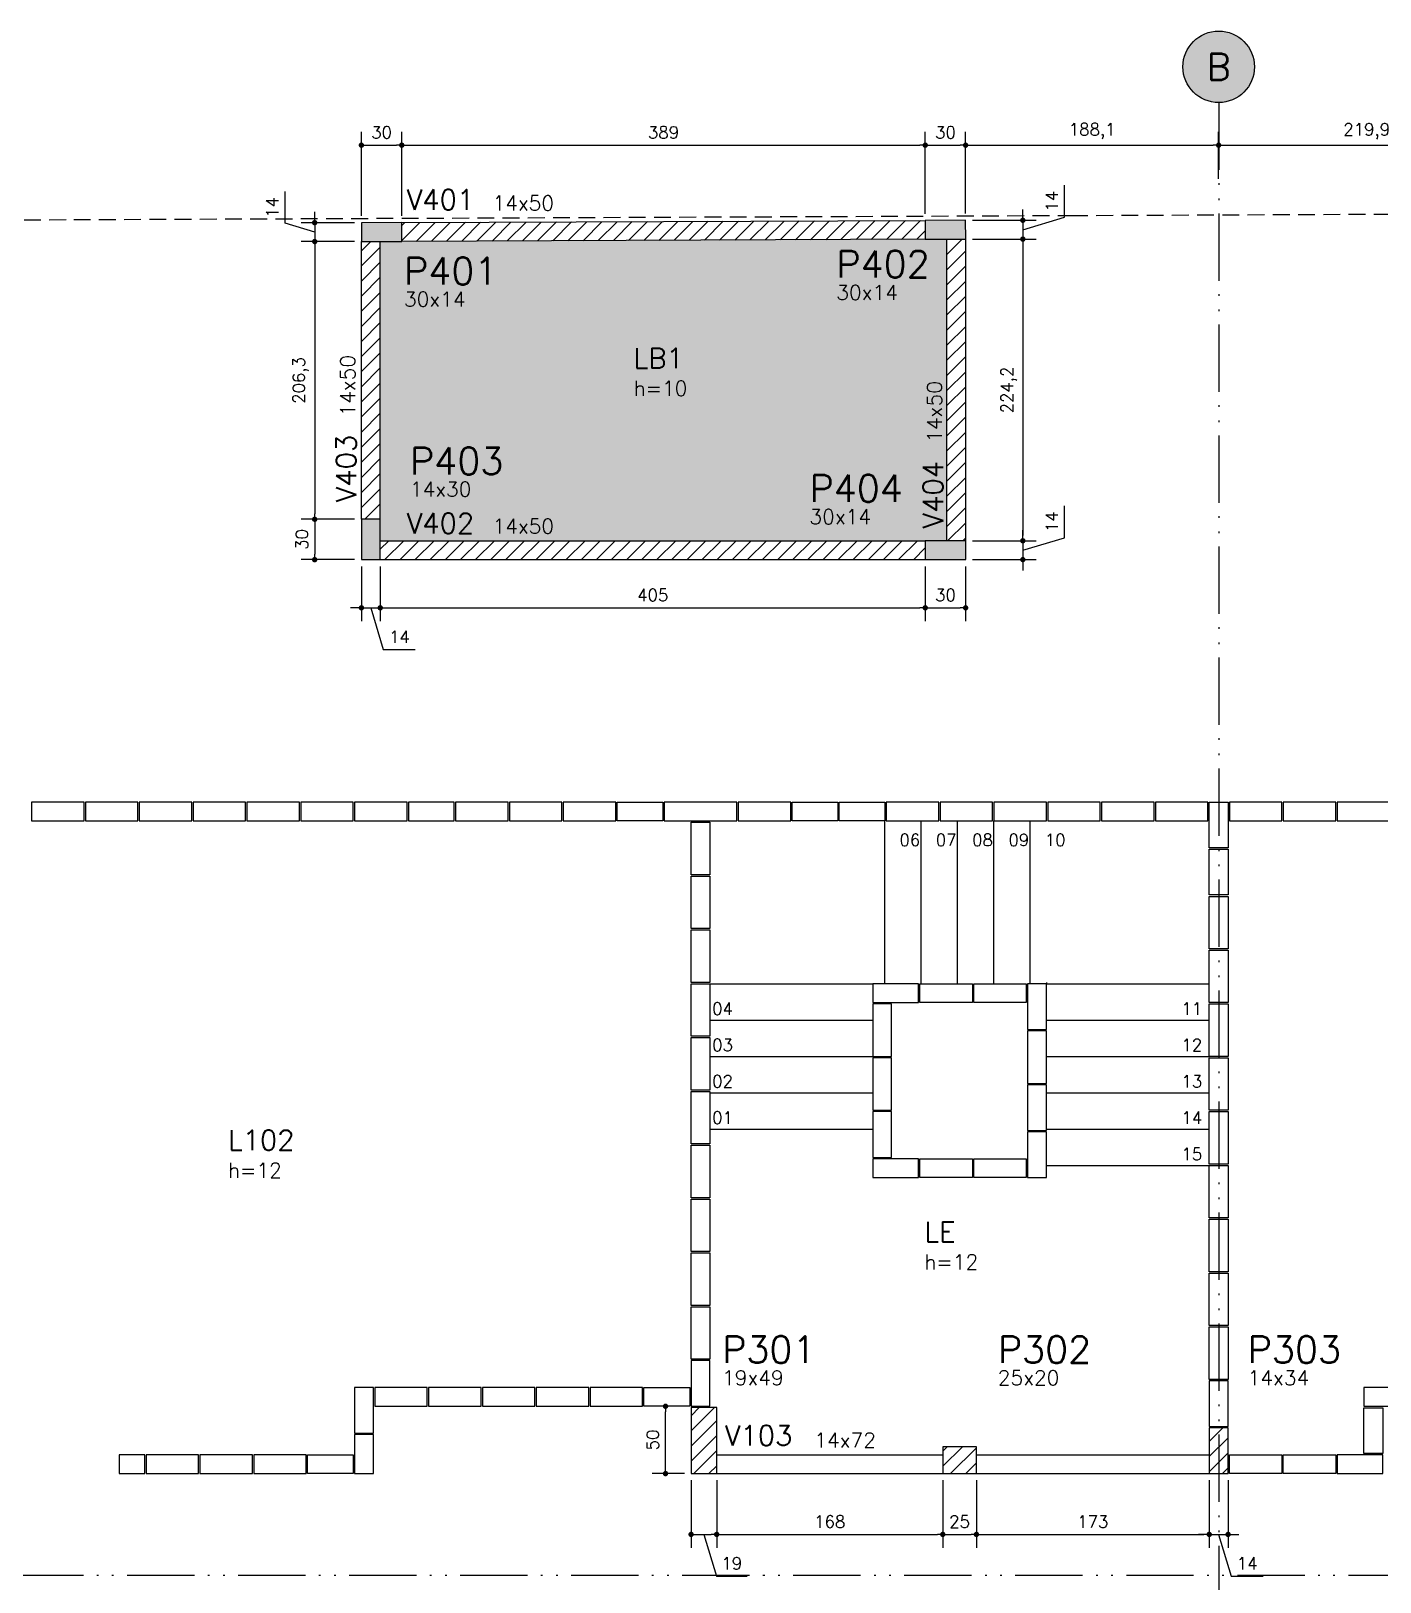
# Model space of a CAD drawing. Extents: x -15987 to 10579, y -10689 to -1189.
# Drawn here: x 7584 to 8586, y -9594 to -8442 of the extents above; entities that cross this region are included whole.
import ezdxf
from ezdxf.enums import TextEntityAlignment as Align

# ---------------------------------------------------------------- set-up
doc = ezdxf.new("R2010")
doc.units = 0
doc.header["$LTSCALE"] = 25
doc.linetypes.add('DASHED2', pattern=[0.375, 0.25, -0.125])
doc.linetypes.add('ESTILO_TQS_0004', pattern=[3.3, 2, -0.4, 0.05, -0.4, 0.05, -0.4])
for name, color, linetype in [('241', 2, 'Continuous'), ('COTA', 1, 'Continuous'), ('EIXOS', 1, 'ESTILO_TQS_0004'), ('H2', 252, 'Continuous'), ('H4', 254, 'Continuous'), ('IND-EIXOS', 2, 'Continuous'), ('L-D', 2, 'Continuous'), ('L-N', 4, 'Continuous'), ('P-D', 2, 'Continuous'), ('P-N', 5, 'Continuous'), ('P-S', 5, 'Continuous'), ('PIL-N', 4, 'Continuous'), ('PROJ', 252, 'Continuous'), ('T1', 2, 'Continuous'), ('TERRENO', 1, 'DASHED2'), ('TEXT-EIXOS', 3, 'Continuous'), ('VIG-D', 2, 'Continuous'), ('VIG-N', 4, 'Continuous'), ('VIGA', 3, 'Continuous')]:
    doc.layers.add(name, color=color, linetype=linetype)
doc.styles.add('COTA', font='romans.shx')
doc.styles.get("Standard").update_dxf_attribs({"font": 'romans.shx'})
doc.styles.add('Texto1', font='romans.shx', dxfattribs={"height": 9})
doc.dimstyles.new('forma', dxfattribs={"dimscale": 5, "dimtxt": 1.8, "dimasz": 0.8, "dimexe": 2, "dimexo": 1, "dimgap": 1, "dimtad": 1, "dimdec": 1, "dimzin": 9, "dimtxsty": 'COTA', "dimblk1": 'DOT', "dimblk2": 'DOT', "dimsah": 1, "dimcen": 0, "dimdle": 1, "dimclrd": 256, "dimclre": 256, "dimclrt": 2, "dimadec": 0, "dimazin": 0, "dimtfac": 1, "dimtdec": 0, "dimtmove": 0, "dimatfit": 3, "dimfxl": 1, "dimtolj": 1, "dimtzin": 0, "dimarcsym": 0})
pattern_1 = [(45, (6000, -500), (-5.61266, 5.61266), [])]

# ---------------------------------------------------------------- blocks, each defined once
blk = doc.blocks.new('A$Ce3014c6f')
at = {"layer": 'PROJ'}
for points in [[(-2105.9, -408), (-2066.9, -408), (-2066.9, -394), (-2105.9, -394), (-2105.9, -408)], [(-2065.9, -408), (-2026.9, -408), (-2026.9, -394), (-2065.9, -394), (-2065.9, -408)], [(-2025.9, -408), (-1986.9, -408), (-1986.9, -394), (-2025.9, -394), (-2025.9, -408)], [(-1985.9, -408), (-1946.9, -408), (-1946.9, -394), (-1985.9, -394), (-1985.9, -408)], [(-1945.9, -408), (-1906.9, -408), (-1906.9, -394), (-1945.9, -394), (-1945.9, -408)], [(-1905.9, -408), (-1866.9, -408), (-1866.9, -394), (-1905.9, -394), (-1905.9, -408)], [(-1865.9, -408), (-1826.9, -408), (-1826.9, -394), (-1865.9, -394), (-1865.9, -408)], [(-1825.9, -408), (-1791.9, -408), (-1791.9, -394), (-1825.9, -394), (-1825.9, -408)], [(-1790.9, -408), (-1751.9, -408), (-1751.9, -394), (-1790.9, -394), (-1790.9, -408)], [(-1750.9, -408), (-1711.9, -408), (-1711.9, -394), (-1750.9, -394), (-1750.9, -408)], [(-1710.9, -408), (-1671.9, -408), (-1671.9, -394), (-1710.9, -394), (-1710.9, -408)], [(-1636.9, -408), (-1670.9, -408), (-1670.9, -394), (-1636.9, -394), (-1636.9, -408)], [(-1581.9, -394), (-1635.9, -394), (-1635.9, -408), (-1581.9, -408), (-1581.9, -394)], [(-1580.9, -408), (-1541.9, -408), (-1541.9, -394), (-1580.9, -394), (-1580.9, -408)], [(-1506.9, -408), (-1540.9, -408), (-1540.9, -394), (-1506.9, -394), (-1506.9, -408)], [(-1471.9, -408), (-1505.9, -408), (-1505.9, -394), (-1471.9, -394), (-1471.9, -408)], [(-1470.9, -408), (-1431.9, -408), (-1431.9, -394), (-1470.9, -394), (-1470.9, -408)], [(-1430.9, -408), (-1391.9, -408), (-1391.9, -394), (-1430.9, -394), (-1430.9, -408)], [(-1390.9, -408), (-1351.9, -408), (-1351.9, -394), (-1390.9, -394), (-1390.9, -408)], [(-1350.9, -408), (-1311.9, -408), (-1311.9, -394), (-1350.9, -394), (-1350.9, -408)], [(-1310.9, -408), (-1271.9, -408), (-1271.9, -394), (-1310.9, -394), (-1310.9, -408)], [(-1270.9, -408), (-1231.9, -408), (-1231.9, -394), (-1270.9, -394), (-1270.9, -408)], [(-1216.9, -394), (-1216.9, -428), (-1230.9, -428), (-1230.9, -394), (-1216.9, -394)], [(-1215.9, -408), (-1176.9, -408), (-1176.9, -394), (-1215.9, -394), (-1215.9, -408)], [(-1175.9, -408), (-1136.9, -408), (-1136.9, -394), (-1175.9, -394), (-1175.9, -408)], [(-1135.9, -408), (-1096.9, -408), (-1096.9, -394), (-1135.9, -394), (-1135.9, -408)], [(-1615.9, -448), (-1615.9, -409), (-1601.9, -409), (-1601.9, -448), (-1615.9, -448)], [(-1216.9, -429), (-1216.9, -463), (-1230.9, -463), (-1230.9, -429), (-1216.9, -429)], [(-1615.9, -488), (-1615.9, -449), (-1601.9, -449), (-1601.9, -488), (-1615.9, -488)], [(-1230.9, -503), (-1230.9, -464), (-1216.9, -464), (-1216.9, -503), (-1230.9, -503)], [(-1615.9, -528), (-1615.9, -489), (-1601.9, -489), (-1601.9, -528), (-1615.9, -528)], [(-1230.9, -543), (-1230.9, -504), (-1216.9, -504), (-1216.9, -543), (-1230.9, -543)], [(-1615.9, -568), (-1615.9, -529), (-1601.9, -529), (-1601.9, -568), (-1615.9, -568)], [(-1480.9, -543), (-1446.9, -543), (-1446.9, -529), (-1480.9, -529), (-1480.9, -543)], [(-1445.9, -529), (-1406.9, -529), (-1406.9, -543), (-1445.9, -543), (-1445.9, -529)], [(-1405.9, -529), (-1366.9, -529), (-1366.9, -543), (-1405.9, -543), (-1405.9, -529)], [(-1365.9, -529), (-1365.9, -563), (-1351.9, -563), (-1351.9, -529), (-1365.9, -529)], [(-1466.9, -583), (-1466.9, -544), (-1480.9, -544), (-1480.9, -583), (-1466.9, -583)], [(-1230.9, -583), (-1230.9, -544), (-1216.9, -544), (-1216.9, -583), (-1230.9, -583)], [(-1351.9, -603), (-1351.9, -564), (-1365.9, -564), (-1365.9, -603), (-1351.9, -603)], [(-1615.9, -608), (-1615.9, -569), (-1601.9, -569), (-1601.9, -608), (-1615.9, -608)], [(-1466.9, -623), (-1466.9, -584), (-1480.9, -584), (-1480.9, -623), (-1466.9, -623)], [(-1230.9, -623), (-1230.9, -584), (-1216.9, -584), (-1216.9, -623), (-1230.9, -623)], [(-1615.9, -648), (-1615.9, -609), (-1601.9, -609), (-1601.9, -648), (-1615.9, -648)], [(-1351.9, -638), (-1351.9, -604), (-1365.9, -604), (-1365.9, -638), (-1351.9, -638)], [(-1480.9, -624), (-1480.9, -658), (-1466.9, -658), (-1466.9, -624), (-1480.9, -624)], [(-1230.9, -663), (-1230.9, -624), (-1216.9, -624), (-1216.9, -663), (-1230.9, -663)], [(-1351.9, -673), (-1351.9, -639), (-1365.9, -639), (-1365.9, -673), (-1351.9, -673)], [(-1615.9, -688), (-1615.9, -649), (-1601.9, -649), (-1601.9, -688), (-1615.9, -688)], [(-1480.9, -673), (-1446.9, -673), (-1446.9, -659), (-1480.9, -659), (-1480.9, -673)], [(-1445.9, -659), (-1406.9, -659), (-1406.9, -673), (-1445.9, -673), (-1445.9, -659)], [(-1405.9, -659), (-1366.9, -659), (-1366.9, -673), (-1405.9, -673), (-1405.9, -659)], [(-1230.9, -703), (-1230.9, -664), (-1216.9, -664), (-1216.9, -703), (-1230.9, -703)], [(-1615.9, -728), (-1615.9, -689), (-1601.9, -689), (-1601.9, -728), (-1615.9, -728)], [(-1230.9, -743), (-1230.9, -704), (-1216.9, -704), (-1216.9, -743), (-1230.9, -743)], [(-1615.9, -768), (-1615.9, -729), (-1601.9, -729), (-1601.9, -768), (-1615.9, -768)], [(-1230.9, -783), (-1230.9, -744), (-1216.9, -744), (-1216.9, -783), (-1230.9, -783)], [(-1615.9, -808), (-1615.9, -769), (-1601.9, -769), (-1601.9, -808), (-1615.9, -808)], [(-1230.9, -823), (-1230.9, -784), (-1216.9, -784), (-1216.9, -823), (-1230.9, -823)], [(-1615.9, -809), (-1615.9, -843), (-1601.9, -843), (-1601.9, -809), (-1615.9, -809)], [(-1865.9, -829), (-1865.9, -863), (-1851.9, -863), (-1851.9, -829), (-1865.9, -829)], [(-1811.9, -829), (-1850.9, -829), (-1850.9, -843), (-1811.9, -843), (-1811.9, -829)], [(-1771.9, -829), (-1810.9, -829), (-1810.9, -843), (-1771.9, -843), (-1771.9, -829)], [(-1731.9, -829), (-1770.9, -829), (-1770.9, -843), (-1731.9, -843), (-1731.9, -829)], [(-1691.9, -829), (-1730.9, -829), (-1730.9, -843), (-1691.9, -843), (-1691.9, -829)], [(-1651.9, -829), (-1690.9, -829), (-1690.9, -843), (-1651.9, -843), (-1651.9, -829)], [(-1650.9, -829), (-1616.9, -829), (-1616.9, -843), (-1650.9, -843), (-1650.9, -829)], [(-1216.9, -858), (-1216.9, -824), (-1230.9, -824), (-1230.9, -858), (-1216.9, -858)], [(-1115.9, -843), (-1081.9, -843), (-1081.9, -829), (-1115.9, -829), (-1115.9, -843)], [(-1115.9, -878), (-1115.9, -844), (-1101.9, -844), (-1101.9, -878), (-1115.9, -878)], [(-1865.9, -864), (-1865.9, -893), (-1851.9, -893), (-1851.9, -864), (-1865.9, -864)], [(-2040.9, -893), (-2021.9, -893), (-2021.9, -879), (-2040.9, -879), (-2040.9, -893)], [(-1981.9, -879), (-2020.9, -879), (-2020.9, -893), (-1981.9, -893), (-1981.9, -879)], [(-1941.9, -879), (-1980.9, -879), (-1980.9, -893), (-1941.9, -893), (-1941.9, -879)], [(-1901.9, -879), (-1940.9, -879), (-1940.9, -893), (-1901.9, -893), (-1901.9, -879)], [(-1900.9, -879), (-1866.9, -879), (-1866.9, -893), (-1900.9, -893), (-1900.9, -879)], [(-1215.9, -879), (-1176.9, -879), (-1176.9, -893), (-1215.9, -893), (-1215.9, -879)], [(-1175.9, -879), (-1136.9, -879), (-1136.9, -893), (-1175.9, -893), (-1175.9, -879)], [(-1101.9, -879), (-1135.9, -879), (-1135.9, -893), (-1101.9, -893), (-1101.9, -879)]]:
    blk.add_lwpolyline(points, dxfattribs=at)
blk = doc.blocks.new('_Dot')
at = {"color": 0, "linetype": 'ByBlock', "lineweight": -2}
blk.add_line((-0.5, 0), (-1, 0), dxfattribs=at)
at = {"color": 0, "linetype": 'ByBlock', "const_width": 0.5}
blk.add_lwpolyline([(-0.25, 0, 1), (0.25, 0, 1)], format="xyb", close=True, dxfattribs=at)
blk = doc.blocks.new('*D35')
at = {"layer": 'COTA', "lineweight": -2, "transparency": 16777216}
for p, q in [((7829.5, -8579), (7829.5, -8516.4)), ((7859.5, -8578.9), (7859.5, -8516.4)), ((7833.5, -8526.4), (7855.5, -8526.4))]:
    blk.add_line(p, q, dxfattribs=at)
at = {"layer": 'Defpoints', "color": 0, "transparency": 16777216}
for p in [(7859.5, -8526.4), (7829.5, -8584), (7859.5, -8583.9)]:
    blk.add_point(p, dxfattribs=at)
at = {"layer": 'COTA', "lineweight": -2, "transparency": 16777216, "xscale": 4, "yscale": 4, "zscale": 4, "rotation": 180}
blk.add_blockref('_Dot', (7829.5, -8526.4), dxfattribs=at)
at = {"layer": 'COTA', "lineweight": -2, "transparency": 16777216, "xscale": 4, "yscale": 4, "zscale": 4}
blk.add_blockref('_Dot', (7859.5, -8526.4), dxfattribs=at)
at = {"layer": 'COTA', "color": 2, "transparency": 16777216, "insert": (7844.5, -8516.9), "char_height": 9, "attachment_point": 5, "style": 'COTA'}
blk.add_mtext('\\A1;30 ', dxfattribs=at)
blk = doc.blocks.new('*D36')
at = {"layer": 'COTA', "lineweight": -2, "transparency": 16777216}
for p, q in [((7859.5, -8578.9), (7859.5, -8516.4)), ((8248.5, -8577.3), (8248.5, -8516.4)), ((7863.5, -8526.4), (8244.5, -8526.4))]:
    blk.add_line(p, q, dxfattribs=at)
at = {"layer": 'Defpoints', "color": 0, "transparency": 16777216}
for p in [(8248.5, -8526.4), (7859.5, -8583.9), (8248.5, -8582.3)]:
    blk.add_point(p, dxfattribs=at)
at = {"layer": 'COTA', "lineweight": -2, "transparency": 16777216, "xscale": 4, "yscale": 4, "zscale": 4, "rotation": 180}
blk.add_blockref('_Dot', (7859.5, -8526.4), dxfattribs=at)
at = {"layer": 'COTA', "lineweight": -2, "transparency": 16777216, "xscale": 4, "yscale": 4, "zscale": 4}
blk.add_blockref('_Dot', (8248.5, -8526.4), dxfattribs=at)
at = {"layer": 'COTA', "color": 2, "transparency": 16777216, "insert": (8054, -8516.9), "char_height": 9, "attachment_point": 5, "style": 'COTA'}
blk.add_mtext('\\A1;389 ', dxfattribs=at)
blk = doc.blocks.new('*D37')
at = {"layer": 'COTA', "lineweight": -2, "transparency": 16777216}
for p, q in [((8248.5, -8577.3), (8248.5, -8516.4)), ((8278.5, -8577.2), (8278.5, -8516.4)), ((8252.5, -8526.4), (8274.5, -8526.4))]:
    blk.add_line(p, q, dxfattribs=at)
at = {"layer": 'Defpoints', "color": 0, "transparency": 16777216}
for p in [(8278.5, -8526.4), (8248.5, -8582.3), (8278.5, -8582.2)]:
    blk.add_point(p, dxfattribs=at)
at = {"layer": 'COTA', "lineweight": -2, "transparency": 16777216, "xscale": 4, "yscale": 4, "zscale": 4, "rotation": 180}
blk.add_blockref('_Dot', (8248.5, -8526.4), dxfattribs=at)
at = {"layer": 'COTA', "lineweight": -2, "transparency": 16777216, "xscale": 4, "yscale": 4, "zscale": 4}
blk.add_blockref('_Dot', (8278.5, -8526.4), dxfattribs=at)
at = {"layer": 'COTA', "color": 2, "transparency": 16777216, "insert": (8263.5, -8516.9), "char_height": 9, "attachment_point": 5, "style": 'COTA'}
blk.add_mtext('\\A1;30 ', dxfattribs=at)
blk = doc.blocks.new('*D38')
at = {"layer": 'COTA', "lineweight": -2, "transparency": 16777216}
for p, q in [((8278.5, -8577.2), (8278.5, -8516.4)), ((8466.5, -8551.5), (8466.5, -8516.4)), ((8282.5, -8526.4), (8462.5, -8526.4))]:
    blk.add_line(p, q, dxfattribs=at)
at = {"layer": 'Defpoints', "color": 0, "transparency": 16777216}
for p in [(8466.5, -8526.4), (8466.5, -8556.5), (8278.5, -8582.2)]:
    blk.add_point(p, dxfattribs=at)
at = {"layer": 'COTA', "lineweight": -2, "transparency": 16777216, "xscale": 4, "yscale": 4, "zscale": 4, "rotation": 180}
blk.add_blockref('_Dot', (8278.5, -8526.4), dxfattribs=at)
at = {"layer": 'COTA', "lineweight": -2, "transparency": 16777216, "xscale": 4, "yscale": 4, "zscale": 4}
blk.add_blockref('_Dot', (8466.5, -8526.4), dxfattribs=at)
at = {"layer": 'COTA', "color": 2, "transparency": 16777216, "insert": (8372.5, -8516), "char_height": 9, "attachment_point": 5, "style": 'COTA'}
blk.add_mtext('\\A1;188,1 ', dxfattribs=at)
blk = doc.blocks.new('*D48')
at = {"layer": 'COTA', "lineweight": -2, "transparency": 16777216}
for p, q in [((8074.5, -9518.6), (8074.5, -9568.8)), ((8093.5, -9518.6), (8093.5, -9568.8)), ((8078.5, -9558.8), (8089.5, -9558.8)), ((8084, -9558.8), (8093.3, -9589.8)), ((8093.3, -9589.8), (8116.2, -9589.8))]:
    blk.add_line(p, q, dxfattribs=at)
at = {"layer": 'Defpoints', "color": 0, "transparency": 16777216}
for p in [(8074.5, -9513.6), (8093.5, -9513.6), (8093.5, -9558.8)]:
    blk.add_point(p, dxfattribs=at)
at = {"layer": 'COTA', "lineweight": -2, "transparency": 16777216, "xscale": 4, "yscale": 4, "zscale": 4, "rotation": 180}
blk.add_blockref('_Dot', (8074.5, -9558.8), dxfattribs=at)
at = {"layer": 'COTA', "lineweight": -2, "transparency": 16777216, "xscale": 4, "yscale": 4, "zscale": 4}
blk.add_blockref('_Dot', (8093.5, -9558.8), dxfattribs=at)
at = {"layer": 'COTA', "color": 2, "transparency": 16777216, "insert": (8104.7, -9580.3), "char_height": 9, "attachment_point": 5, "style": 'COTA'}
blk.add_mtext('\\A1;19 ', dxfattribs=at)
blk = doc.blocks.new('*D49')
at = {"layer": 'COTA', "lineweight": -2, "transparency": 16777216}
for p, q in [((8093.5, -9518.6), (8093.5, -9568.8)), ((8261.5, -9518.6), (8261.5, -9568.8)), ((8097.5, -9558.8), (8257.5, -9558.8))]:
    blk.add_line(p, q, dxfattribs=at)
at = {"layer": 'Defpoints', "color": 0, "transparency": 16777216}
for p in [(8093.5, -9513.6), (8261.5, -9513.6), (8261.5, -9558.8)]:
    blk.add_point(p, dxfattribs=at)
at = {"layer": 'COTA', "lineweight": -2, "transparency": 16777216, "xscale": 4, "yscale": 4, "zscale": 4, "rotation": 180}
blk.add_blockref('_Dot', (8093.5, -9558.8), dxfattribs=at)
at = {"layer": 'COTA', "lineweight": -2, "transparency": 16777216, "xscale": 4, "yscale": 4, "zscale": 4}
blk.add_blockref('_Dot', (8261.5, -9558.8), dxfattribs=at)
at = {"layer": 'COTA', "color": 2, "transparency": 16777216, "insert": (8177.5, -9549.3), "char_height": 9, "attachment_point": 5, "style": 'COTA'}
blk.add_mtext('\\A1;168 ', dxfattribs=at)
blk = doc.blocks.new('*D50')
at = {"layer": 'COTA', "lineweight": -2, "transparency": 16777216}
for p, q in [((8261.5, -9518.6), (8261.5, -9568.8)), ((8286.5, -9518.6), (8286.5, -9568.8)), ((8265.5, -9558.8), (8282.5, -9558.8))]:
    blk.add_line(p, q, dxfattribs=at)
at = {"layer": 'Defpoints', "color": 0, "transparency": 16777216}
for p in [(8261.5, -9513.6), (8286.5, -9513.6), (8286.5, -9558.8)]:
    blk.add_point(p, dxfattribs=at)
at = {"layer": 'COTA', "lineweight": -2, "transparency": 16777216, "xscale": 4, "yscale": 4, "zscale": 4, "rotation": 180}
blk.add_blockref('_Dot', (8261.5, -9558.8), dxfattribs=at)
at = {"layer": 'COTA', "lineweight": -2, "transparency": 16777216, "xscale": 4, "yscale": 4, "zscale": 4}
blk.add_blockref('_Dot', (8286.5, -9558.8), dxfattribs=at)
at = {"layer": 'COTA', "color": 2, "transparency": 16777216, "insert": (8274, -9549.3), "char_height": 9, "attachment_point": 5, "style": 'COTA'}
blk.add_mtext('\\A1;25 ', dxfattribs=at)
blk = doc.blocks.new('*D51')
at = {"layer": 'COTA', "lineweight": -2, "transparency": 16777216}
for p, q in [((8286.5, -9518.6), (8286.5, -9568.8)), ((8459.5, -9518.6), (8459.5, -9568.8)), ((8290.5, -9558.8), (8455.5, -9558.8))]:
    blk.add_line(p, q, dxfattribs=at)
at = {"layer": 'Defpoints', "color": 0, "transparency": 16777216}
for p in [(8286.5, -9513.6), (8459.5, -9513.6), (8459.5, -9558.8)]:
    blk.add_point(p, dxfattribs=at)
at = {"layer": 'COTA', "lineweight": -2, "transparency": 16777216, "xscale": 4, "yscale": 4, "zscale": 4, "rotation": 180}
blk.add_blockref('_Dot', (8286.5, -9558.8), dxfattribs=at)
at = {"layer": 'COTA', "lineweight": -2, "transparency": 16777216, "xscale": 4, "yscale": 4, "zscale": 4}
blk.add_blockref('_Dot', (8459.5, -9558.8), dxfattribs=at)
at = {"layer": 'COTA', "color": 2, "transparency": 16777216, "insert": (8373, -9549.3), "char_height": 9, "attachment_point": 5, "style": 'COTA'}
blk.add_mtext('\\A1;173 ', dxfattribs=at)
blk = doc.blocks.new('*D52')
at = {"layer": 'COTA', "lineweight": -2, "transparency": 16777216}
for p, q in [((8459.5, -9518.6), (8459.5, -9568.8)), ((8473.5, -9518.6), (8473.5, -9568.8)), ((8455.5, -9558.8), (8451.5, -9558.8)), ((8459.5, -9558.8), (8473.5, -9558.8)), ((8459.5, -9558.8), (8473.5, -9558.8)), ((8466.5, -9558.8), (8475.8, -9589.8)), ((8477.5, -9558.8), (8481.5, -9558.8)), ((8475.8, -9589.8), (8499.5, -9589.8))]:
    blk.add_line(p, q, dxfattribs=at)
at = {"layer": 'Defpoints', "color": 0, "transparency": 16777216}
for p in [(8459.5, -9513.6), (8473.5, -9513.6), (8473.5, -9558.8)]:
    blk.add_point(p, dxfattribs=at)
at = {"layer": 'COTA', "lineweight": -2, "transparency": 16777216, "xscale": 4, "yscale": 4, "zscale": 4}
blk.add_blockref('_Dot', (8459.5, -9558.8), dxfattribs=at)
at = {"layer": 'COTA', "lineweight": -2, "transparency": 16777216, "xscale": 4, "yscale": 4, "zscale": 4, "rotation": 180}
blk.add_blockref('_Dot', (8473.5, -9558.8), dxfattribs=at)
at = {"layer": 'COTA', "color": 2, "transparency": 16777216, "insert": (8487.7, -9580.3), "char_height": 9, "attachment_point": 5, "style": 'COTA'}
blk.add_mtext('\\A1;14 ', dxfattribs=at)
blk = doc.blocks.new('*D53')
at = {"layer": 'COTA', "lineweight": -2, "transparency": 16777216}
for p, q in [((8068.5, -9463.6), (8045.5, -9463.6)), ((8055.5, -9509.6), (8055.5, -9467.6)), ((8069.5, -9513.6), (8045.5, -9513.6))]:
    blk.add_line(p, q, dxfattribs=at)
at = {"layer": 'Defpoints', "color": 0, "transparency": 16777216}
for p in [(8055.5, -9463.6), (8073.5, -9463.6), (8074.5, -9513.6)]:
    blk.add_point(p, dxfattribs=at)
at = {"layer": 'COTA', "lineweight": -2, "transparency": 16777216, "xscale": 4, "yscale": 4, "zscale": 4}
for p, rotation in [((8055.5, -9463.6), 90), ((8055.5, -9513.6), 270)]:
    blk.add_blockref('_Dot', p, dxfattribs=dict(at, rotation=rotation))
at = {"layer": 'COTA', "color": 2, "transparency": 16777216, "insert": (8046, -9488.6), "char_height": 9, "attachment_point": 5, "rotation": 90, "style": 'COTA'}
blk.add_mtext('\\A1;50 ', dxfattribs=at)
blk = doc.blocks.new('*D54')
at = {"layer": 'COTA', "lineweight": -2, "transparency": 16777216}
for p, q in [((7772.8, -8584.4), (7772.8, -8560.7)), ((7794.8, -8591), (7772.8, -8584.4)), ((7824.5, -8584), (7784.8, -8584)), ((7794.8, -8580), (7794.8, -8576)), ((7794.8, -8584), (7794.8, -8598)), ((7794.8, -8584), (7794.8, -8598)), ((7824.5, -8598), (7784.8, -8598)), ((7794.8, -8602), (7794.8, -8606))]:
    blk.add_line(p, q, dxfattribs=at)
at = {"layer": 'Defpoints', "color": 0, "transparency": 16777216}
for p in [(7829.5, -8584), (7794.8, -8598), (7829.5, -8598)]:
    blk.add_point(p, dxfattribs=at)
at = {"layer": 'COTA', "lineweight": -2, "transparency": 16777216, "xscale": 4, "yscale": 4, "zscale": 4}
for p, rotation in [((7794.8, -8584), 270), ((7794.8, -8598), 90)]:
    blk.add_blockref('_Dot', p, dxfattribs=dict(at, rotation=rotation))
at = {"layer": 'COTA', "color": 2, "transparency": 16777216, "insert": (7763.3, -8572.6), "char_height": 9, "attachment_point": 5, "rotation": 90, "style": 'COTA'}
blk.add_mtext('\\A1;14 ', dxfattribs=at)
blk = doc.blocks.new('*D55')
at = {"layer": 'COTA', "lineweight": -2, "transparency": 16777216}
for p, q in [((7824.5, -8598), (7784.8, -8598)), ((7794.8, -8602), (7794.8, -8800.4)), ((7824.5, -8804.4), (7784.8, -8804.4))]:
    blk.add_line(p, q, dxfattribs=at)
at = {"layer": 'Defpoints', "color": 0, "transparency": 16777216}
for p in [(7829.5, -8598), (7794.8, -8804.4), (7829.5, -8804.4)]:
    blk.add_point(p, dxfattribs=at)
at = {"layer": 'COTA', "lineweight": -2, "transparency": 16777216, "xscale": 4, "yscale": 4, "zscale": 4}
for p, rotation in [((7794.8, -8598), 90), ((7794.8, -8804.4), 270)]:
    blk.add_blockref('_Dot', p, dxfattribs=dict(at, rotation=rotation))
at = {"layer": 'COTA', "color": 2, "transparency": 16777216, "insert": (7784.4, -8701.2), "char_height": 9, "attachment_point": 5, "rotation": 90, "style": 'COTA'}
blk.add_mtext('\\A1;206,3 ', dxfattribs=at)
blk = doc.blocks.new('*D56')
at = {"layer": 'COTA', "lineweight": -2, "transparency": 16777216}
for p, q in [((7824.5, -8804.4), (7784.8, -8804.4)), ((7794.8, -8808.4), (7794.8, -8830.4)), ((7824.5, -8834.4), (7784.8, -8834.4))]:
    blk.add_line(p, q, dxfattribs=at)
at = {"layer": 'Defpoints', "color": 0, "transparency": 16777216}
for p in [(7829.5, -8804.4), (7794.8, -8834.4), (7829.5, -8834.4)]:
    blk.add_point(p, dxfattribs=at)
at = {"layer": 'COTA', "lineweight": -2, "transparency": 16777216, "xscale": 4, "yscale": 4, "zscale": 4}
for p, rotation in [((7794.8, -8804.4), 90), ((7794.8, -8834.4), 270)]:
    blk.add_blockref('_Dot', p, dxfattribs=dict(at, rotation=rotation))
at = {"layer": 'COTA', "color": 2, "transparency": 16777216, "insert": (7785.3, -8819.4), "char_height": 9, "attachment_point": 5, "rotation": 90, "style": 'COTA'}
blk.add_mtext('\\A1;30 ', dxfattribs=at)
blk = doc.blocks.new('*D57')
at = {"layer": 'COTA', "lineweight": -2, "transparency": 16777216}
for p, q in [((8352, -8579.9), (8352, -8556.2)), ((8321, -8578.2), (8321, -8574.2)), ((8283.5, -8582.2), (8331, -8582.2)), ((8321, -8589.2), (8352, -8579.9)), ((8321, -8582.2), (8321, -8596.2)), ((8321, -8582.2), (8321, -8596.2)), ((8283.5, -8596.2), (8331, -8596.2)), ((8321, -8600.2), (8321, -8604.2))]:
    blk.add_line(p, q, dxfattribs=at)
at = {"layer": 'Defpoints', "color": 0, "transparency": 16777216}
for p in [(8278.5, -8582.2), (8278.5, -8596.2), (8321, -8596.2)]:
    blk.add_point(p, dxfattribs=at)
at = {"layer": 'COTA', "lineweight": -2, "transparency": 16777216, "xscale": 4, "yscale": 4, "zscale": 4}
for p, rotation in [((8321, -8582.2), 270), ((8321, -8596.2), 90)]:
    blk.add_blockref('_Dot', p, dxfattribs=dict(at, rotation=rotation))
at = {"layer": 'COTA', "color": 2, "transparency": 16777216, "insert": (8342.5, -8568), "char_height": 9, "attachment_point": 5, "rotation": 90, "style": 'COTA'}
blk.add_mtext('\\A1;14 ', dxfattribs=at)
blk = doc.blocks.new('*D58')
at = {"layer": 'COTA', "lineweight": -2, "transparency": 16777216}
for p, q in [((8283.5, -8596.2), (8331, -8596.2)), ((8321, -8600.2), (8321, -8816.4)), ((8283.5, -8820.4), (8331, -8820.4))]:
    blk.add_line(p, q, dxfattribs=at)
at = {"layer": 'Defpoints', "color": 0, "transparency": 16777216}
for p in [(8278.5, -8596.2), (8278.5, -8820.4), (8321, -8820.4)]:
    blk.add_point(p, dxfattribs=at)
at = {"layer": 'COTA', "lineweight": -2, "transparency": 16777216, "xscale": 4, "yscale": 4, "zscale": 4}
for p, rotation in [((8321, -8596.2), 90), ((8321, -8820.4), 270)]:
    blk.add_blockref('_Dot', p, dxfattribs=dict(at, rotation=rotation))
at = {"layer": 'COTA', "color": 2, "transparency": 16777216, "insert": (8310.6, -8708.3), "char_height": 9, "attachment_point": 5, "rotation": 90, "style": 'COTA'}
blk.add_mtext('\\A1;224,2 ', dxfattribs=at)
blk = doc.blocks.new('*D59')
at = {"layer": 'COTA', "lineweight": -2, "transparency": 16777216}
for p, q in [((8352, -8818.1), (8352, -8794.3)), ((8321, -8816.4), (8321, -8812.4)), ((8283.5, -8820.4), (8331, -8820.4)), ((8321, -8827.4), (8352, -8818.1)), ((8321, -8820.4), (8321, -8834.4)), ((8321, -8820.4), (8321, -8834.4)), ((8283.5, -8834.4), (8331, -8834.4)), ((8321, -8838.4), (8321, -8842.4))]:
    blk.add_line(p, q, dxfattribs=at)
at = {"layer": 'Defpoints', "color": 0, "transparency": 16777216}
for p in [(8278.5, -8820.4), (8278.5, -8834.4), (8321, -8834.4)]:
    blk.add_point(p, dxfattribs=at)
at = {"layer": 'COTA', "lineweight": -2, "transparency": 16777216, "xscale": 4, "yscale": 4, "zscale": 4}
for p, rotation in [((8321, -8820.4), 270), ((8321, -8834.4), 90)]:
    blk.add_blockref('_Dot', p, dxfattribs=dict(at, rotation=rotation))
at = {"layer": 'COTA', "color": 2, "transparency": 16777216, "insert": (8342.5, -8806.2), "char_height": 9, "attachment_point": 5, "rotation": 90, "style": 'COTA'}
blk.add_mtext('\\A1;14 ', dxfattribs=at)
blk = doc.blocks.new('*D60')
at = {"layer": 'COTA', "lineweight": -2, "transparency": 16777216}
for p, q in [((7829.5, -8839.4), (7829.5, -8880.2)), ((7843.5, -8839.4), (7843.5, -8880.2)), ((7825.5, -8870.2), (7821.5, -8870.2)), ((7829.5, -8870.2), (7843.5, -8870.2)), ((7829.5, -8870.2), (7843.5, -8870.2)), ((7836.5, -8870.2), (7845.8, -8901.2)), ((7847.5, -8870.2), (7851.5, -8870.2)), ((7845.8, -8901.2), (7869.5, -8901.2))]:
    blk.add_line(p, q, dxfattribs=at)
at = {"layer": 'Defpoints', "color": 0, "transparency": 16777216}
for p in [(7829.5, -8834.4), (7843.5, -8834.4), (7843.5, -8870.2)]:
    blk.add_point(p, dxfattribs=at)
at = {"layer": 'COTA', "lineweight": -2, "transparency": 16777216, "xscale": 4, "yscale": 4, "zscale": 4}
blk.add_blockref('_Dot', (7829.5, -8870.2), dxfattribs=at)
at = {"layer": 'COTA', "lineweight": -2, "transparency": 16777216, "xscale": 4, "yscale": 4, "zscale": 4, "rotation": 180}
blk.add_blockref('_Dot', (7843.5, -8870.2), dxfattribs=at)
at = {"layer": 'COTA', "color": 2, "transparency": 16777216, "insert": (7857.7, -8891.7), "char_height": 9, "attachment_point": 5, "style": 'COTA'}
blk.add_mtext('\\A1;14 ', dxfattribs=at)
blk = doc.blocks.new('*D61')
at = {"layer": 'COTA', "lineweight": -2, "transparency": 16777216}
for p, q in [((7843.5, -8839.4), (7843.5, -8880.2)), ((8248.5, -8839.4), (8248.5, -8880.2)), ((7847.5, -8870.2), (8244.5, -8870.2))]:
    blk.add_line(p, q, dxfattribs=at)
at = {"layer": 'Defpoints', "color": 0, "transparency": 16777216}
for p in [(7843.5, -8834.4), (8248.5, -8834.4), (8248.5, -8870.2)]:
    blk.add_point(p, dxfattribs=at)
at = {"layer": 'COTA', "lineweight": -2, "transparency": 16777216, "xscale": 4, "yscale": 4, "zscale": 4, "rotation": 180}
blk.add_blockref('_Dot', (7843.5, -8870.2), dxfattribs=at)
at = {"layer": 'COTA', "lineweight": -2, "transparency": 16777216, "xscale": 4, "yscale": 4, "zscale": 4}
blk.add_blockref('_Dot', (8248.5, -8870.2), dxfattribs=at)
at = {"layer": 'COTA', "color": 2, "transparency": 16777216, "insert": (8046, -8860.7), "char_height": 9, "attachment_point": 5, "style": 'COTA'}
blk.add_mtext('\\A1;405 ', dxfattribs=at)
blk = doc.blocks.new('*D62')
at = {"layer": 'COTA', "lineweight": -2, "transparency": 16777216}
for p, q in [((8248.5, -8839.4), (8248.5, -8880.2)), ((8278.5, -8839.4), (8278.5, -8880.2)), ((8252.5, -8870.2), (8274.5, -8870.2))]:
    blk.add_line(p, q, dxfattribs=at)
at = {"layer": 'Defpoints', "color": 0, "transparency": 16777216}
for p in [(8248.5, -8834.4), (8278.5, -8834.4), (8278.5, -8870.2)]:
    blk.add_point(p, dxfattribs=at)
at = {"layer": 'COTA', "lineweight": -2, "transparency": 16777216, "xscale": 4, "yscale": 4, "zscale": 4, "rotation": 180}
blk.add_blockref('_Dot', (8248.5, -8870.2), dxfattribs=at)
at = {"layer": 'COTA', "lineweight": -2, "transparency": 16777216, "xscale": 4, "yscale": 4, "zscale": 4}
blk.add_blockref('_Dot', (8278.5, -8870.2), dxfattribs=at)
at = {"layer": 'COTA', "color": 2, "transparency": 16777216, "insert": (8263.5, -8860.7), "char_height": 9, "attachment_point": 5, "style": 'COTA'}
blk.add_mtext('\\A1;30 ', dxfattribs=at)
blk = doc.blocks.new('*D114')
at = {"layer": 'COTA', "lineweight": -2, "transparency": 16777216}
for p, q in [((8466.5, -8551.5), (8466.5, -8516.4)), ((8686.5, -8575.4), (8686.5, -8516.4)), ((8470.5, -8526.4), (8682.5, -8526.4))]:
    blk.add_line(p, q, dxfattribs=at)
at = {"layer": 'Defpoints', "color": 0, "transparency": 16777216}
for p in [(8686.5, -8526.4), (8466.5, -8556.5), (8686.5, -8580.4)]:
    blk.add_point(p, dxfattribs=at)
at = {"layer": 'COTA', "lineweight": -2, "transparency": 16777216, "xscale": 4, "yscale": 4, "zscale": 4, "rotation": 180}
blk.add_blockref('_Dot', (8466.5, -8526.4), dxfattribs=at)
at = {"layer": 'COTA', "lineweight": -2, "transparency": 16777216, "xscale": 4, "yscale": 4, "zscale": 4}
blk.add_blockref('_Dot', (8686.5, -8526.4), dxfattribs=at)
at = {"layer": 'COTA', "color": 2, "transparency": 16777216, "insert": (8576.5, -8516), "char_height": 9, "attachment_point": 5, "style": 'COTA'}
blk.add_mtext('\\A1;219,9 ', dxfattribs=at)

msp = doc.modelspace()

# ---------------------------------------------------------------- hatches: boundary and pattern name
at = {"layer": 'COTA'}
h = msp.add_hatch(dxfattribs=at)
h.set_pattern_fill('ANSI31', color=256, scale=2.5)
h.paths.add_polyline_path([(8093.52, -9464.6), (8074.52, -9464.6), (8074.52, -9513.6), (8093.52, -9513.6)])
h = msp.add_hatch(dxfattribs=at)
h.set_pattern_fill('ANSI31', color=256, scale=2.5)
h.paths.add_polyline_path([(8459.52, -9513.6), (8473.52, -9513.6), (8473.52, -9479.6), (8459.52, -9479.6)])
h = msp.add_hatch(dxfattribs=at)
h.set_pattern_fill('ANSI31', color=256, scale=2.5)
h.paths.add_polyline_path([(8286.52, -9513.6), (8286.52, -9493.6), (8261.52, -9493.6), (8261.52, -9513.6)])
at = {"layer": 'H2'}
for points in [[(7829.52, -8598.03), (7859.52, -8597.91), (7859.46, -8583.91), (7829.46, -8584.03)], [(8248.52, -8596.3), (8278.52, -8596.17), (8278.46, -8582.17), (8248.46, -8582.3)], [(7843.52, -8834.35), (7843.52, -8804.35), (7829.52, -8804.35), (7829.52, -8834.35)], [(8248.52, -8834.35), (8278.52, -8834.35), (8278.52, -8820.35), (8248.52, -8820.35)]]:
    msp.add_hatch(color=256, dxfattribs=at).paths.add_polyline_path(points)
h = msp.add_hatch(dxfattribs=at)
h.set_pattern_fill('ANSI31', color=256, scale=2.5, style=0)
h.set_pattern_definition(pattern_1)
h.paths.add_polyline_path([(8248.46, -8582.3), (7859.46, -8583.91), (7859.52, -8597.91), (8248.52, -8596.3)])
h = msp.add_hatch(dxfattribs=at)
h.set_pattern_fill('ANSI31', color=256, scale=2.5, style=0)
h.set_pattern_definition(pattern_1)
h.paths.add_polyline_path([(7843.52, -8597.98), (7829.52, -8598.03), (7829.52, -8804.35), (7843.52, -8804.35)])
h = msp.add_hatch(dxfattribs=at)
h.set_pattern_fill('ANSI31', color=256, scale=2.5, style=0)
h.set_pattern_definition(pattern_1)
h.paths.add_polyline_path([(8278.52, -8596.17), (8264.52, -8596.23), (8264.52, -8820.35), (8278.52, -8820.35)])
h = msp.add_hatch(dxfattribs=at)
h.set_pattern_fill('ANSI31', color=256, scale=2.5, style=0)
h.set_pattern_definition(pattern_1)
h.paths.add_polyline_path([(8248.52, -8820.35), (7843.52, -8820.35), (7843.52, -8834.35), (8248.52, -8834.35)])
at = {"layer": 'H4'}
h = msp.add_hatch(color=256, dxfattribs=at)
edge = h.paths.add_edge_path()
edge.add_arc((8466.52, -8468.14), 26.59, 0, 360)
msp.add_hatch(color=256, dxfattribs=at).paths.add_polyline_path([(7843.52, -8597.98), (7859.52, -8597.91), (8248.52, -8596.3), (8264.52, -8596.23), (8264.52, -8820.35), (7843.52, -8820.35)])

# ---------------------------------------------------------------- linework, layer by layer
at = {"layer": '241'}
msp.add_line((8338.52, -9148.6), (8338.52, -9149.6), dxfattribs=at)
for points in [[(8218.52, -9149.6), (8218.52, -9028.6)], [(8245.52, -9149.6), (8245.52, -9028.6)], [(8272.52, -9149.6), (8272.52, -9028.6)], [(8299.52, -9149.6), (8299.52, -9028.6)], [(8326.52, -9149.6), (8326.52, -9028.6)], [(8088.52, -9149.6), (8209.52, -9149.6)], [(8338.52, -9149.6), (8459.52, -9149.6)], [(8088.52, -9176.6), (8209.52, -9176.6)], [(8338.52, -9176.6), (8459.52, -9176.6)], [(8088.52, -9203.6), (8209.52, -9203.6)], [(8338.52, -9203.6), (8459.52, -9203.6)], [(8088.52, -9230.6), (8209.52, -9230.6)], [(8338.52, -9230.6), (8459.52, -9230.6)], [(8088.52, -9257.6), (8209.52, -9257.6)], [(8338.52, -9257.6), (8459.52, -9257.6)], [(8338.52, -9284.6), (8459.52, -9284.6)]]:
    msp.add_lwpolyline(points, dxfattribs=at)
at = {"layer": 'EIXOS'}
for p, q in [((8466.52, -8494.67), (8466.52, -10689.12)), ((5427.92, -9589.1), (9672.89, -9589.1))]:
    msp.add_line(p, q, dxfattribs=at)
at = {"layer": 'IND-EIXOS'}
msp.add_circle((8466.52, -8468.14), 26.59, dxfattribs=at)
at = {"layer": 'P-N', "linetype": 'Continuous'}
for points in [[(7829.52, -8598.03), (7859.52, -8597.91), (7859.46, -8583.91), (7829.46, -8584.03), (7829.52, -8598.03)], [(8248.52, -8596.3), (8278.52, -8596.17), (8278.46, -8582.17), (8248.46, -8582.3), (8248.52, -8596.3)], [(7843.52, -8834.35), (7843.52, -8804.35), (7829.52, -8804.35), (7829.52, -8834.35), (7843.52, -8834.35)], [(8248.52, -8834.35), (8278.52, -8834.35), (8278.52, -8820.35), (8248.52, -8820.35), (8248.52, -8834.35)]]:
    msp.add_lwpolyline(points, dxfattribs=at)
at = {"layer": 'P-S'}
for points in [[(8074.52, -9513.6), (8093.52, -9513.6), (8093.52, -9464.6), (8074.52, -9464.6), (8074.52, -9513.6)], [(8459.52, -9513.6), (8473.52, -9513.6), (8473.52, -9479.6), (8459.52, -9479.6), (8459.52, -9513.6)], [(8261.52, -9513.6), (8286.52, -9513.6), (8286.52, -9493.6), (8261.52, -9493.6), (8261.52, -9513.6)]]:
    msp.add_lwpolyline(points, dxfattribs=at)
at = {"layer": 'TERRENO', "linetype": 'DASHED2', "ltscale": 2}
msp.add_lwpolyline([(9025.53, -8576), (8359.47, -8578.84), (7610.11, -8581.94), (6927.42, -8584.99), (5669.14, -8594.35), (5498.88, -9591.06), (5414.85, -10102.45), (5328.14, -10538.06), (5319.52, -10588.6), (6247, -10593.14), (6553.8, -10594.59), (6798.65, -10597.01), (7370.85, -10596.96), (7899.7, -10605.56), (8137.16, -10606.46), (8374.62, -10607.28), (8842.89, -10599.37)], dxfattribs=at)
at = {"layer": 'VIGA'}
for points in [[(7859.46, -8583.91), (8248.46, -8582.3)], [(7829.52, -8804.35), (7829.52, -8598.03)], [(7843.52, -8804.35), (7843.52, -8597.98)], [(8248.52, -8596.3), (7859.52, -8597.91)], [(8264.52, -8820.35), (8264.52, -8596.23)], [(8278.52, -8820.35), (8278.52, -8596.17)], [(7843.52, -8820.35), (8248.52, -8820.35)], [(7843.52, -8834.35), (8248.52, -8834.35)], [(8093.52, -9499.6), (8261.52, -9499.6)], [(8286.52, -9499.6), (8459.52, -9499.6)], [(8093.52, -9513.6), (8261.52, -9513.6)], [(8286.52, -9513.6), (8459.52, -9513.6)]]:
    msp.add_lwpolyline(points, dxfattribs=at)

# ---------------------------------------------------------------- block references
msp.add_blockref('A$Ce3014c6f', (9690.38, -8620.61))

# ---------------------------------------------------------------- texts
at = {"layer": 'L-D'}
for s, p in [('h=10', (8031.71, -8712.58)), ('h=12', (7730.29, -9293.73)), ('h=12', (8247.76, -9361.84))]:
    msp.add_text(s, height=11, dxfattribs=at).set_placement(p)
at = {"layer": 'L-N'}
for s, p in [('LB1', (8031.71, -8692.18)), ('L102', (7730.29, -9273.33)), ('LE', (8247.76, -9341.44))]:
    msp.add_text(s, height=15, dxfattribs=at).set_placement(p)
at = {"layer": 'P-D', "linetype": 'Continuous'}
for s, p in [('30x14', (8182.42, -8641.3, 0.02)), ('30x14', (7861.17, -8646.39, 0.02)), ('14x30', (7865.56, -8787.53, 0.02)), ('30x14', (8162.43, -8807.99, 0.02)), ('19x49', (8097.51, -9447.9, 0.02)), ('25x20', (8302.38, -9447.9, 0.02)), ('14x34', (8488.04, -9447.9, 0.02))]:
    msp.add_text(s, height=11, dxfattribs=at).set_placement(p)
at = {"layer": 'PIL-N', "linetype": 'Continuous'}
for s, p in [('P401', (7861.17, -8629.89, 0.02)), ('P402', (8182.42, -8624.8, 0.02)), ('P403', (7865.56, -8771.03, 0.02)), ('P404', (8162.43, -8791.49, 0.02)), ('P301', (8097.51, -9431.4, 0.02)), ('P302', (8302.38, -9431.4, 0.02)), ('P303', (8488.04, -9431.4, 0.02))]:
    msp.add_text(s, height=20, dxfattribs=at).set_placement(p)
at = {"layer": 'T1', "style": 'Texto1'}
for s, p in [('06', (8237.03, -9047.18)), ('07', (8264.03, -9047.18)), ('08', (8291.03, -9047.18)), ('09', (8318.03, -9047.18)), ('10', (8345.03, -9047.18)), ('04', (8097.89, -9172.62, 0.04)), ('11', (8446.57, -9172.62, 0.04)), ('03', (8097.89, -9199.62, 0.04)), ('12', (8446.57, -9199.62, 0.04)), ('02', (8097.89, -9226.62, 0.04)), ('13', (8446.57, -9226.62, 0.04)), ('01', (8097.89, -9253.62, 0.04)), ('14', (8446.57, -9253.62, 0.04)), ('15', (8446.57, -9280.62, 0.04))]:
    msp.add_text(s, height=9, dxfattribs=at).set_placement(p, align=Align.CENTER)
at = {"layer": 'TEXT-EIXOS'}
msp.add_text('B', height=20, dxfattribs=at).set_placement((8466.41, -8468.14), align=Align.MIDDLE_CENTER)
at = {"layer": 'VIG-D', "linetype": 'Continuous'}
for s, p in [('14x50', (7926.95, -8574.9)), ('14x50', (7926.95, -8815.02)), ('14x72', (8166.07, -9494.24, -0.02))]:
    msp.add_text(s, height=11, dxfattribs=at).set_placement(p)
for p in [(7824.85, -8727.94), (8260.85, -8747.43)]:
    msp.add_text('14x50', height=11, rotation=90, dxfattribs=at).set_placement(p)
at = {"layer": 'VIG-N', "linetype": 'Continuous'}
for s, p in [('V401', (7863.19, -8574.41)), ('V402', (7863.19, -8814.86)), ('V103', (8099.59, -9492.76, -0.02))]:
    msp.add_text(s, height=15, dxfattribs=at).set_placement(p)
for s, p in [('V403', (7825.7, -8791.69)), ('V404', (8261.8, -8811.19))]:
    msp.add_text(s, height=15, rotation=90, dxfattribs=at).set_placement(p)

# ---------------------------------------------------------------- dimensions: what is measured, and where the dimension line sits
at = {"layer": 'COTA'}
for base, p1, p2, picture, middle in [((7859.46, -8526.38), (7829.46, -8584.03), (7859.46, -8583.91), '*D35', (7844.46, -8516.88)), ((8248.46, -8526.38), (7859.46, -8583.91), (8248.46, -8582.3), '*D36', (8053.96, -8516.88)), ((8278.46, -8526.38), (8248.46, -8582.3), (8278.46, -8582.17), '*D37', (8263.46, -8516.88)), ((8466.52, -8526.38), (8278.46, -8582.17), (8466.52, -8556.52), '*D38', (8372.49, -8516.02)), ((8686.45, -8526.38), (8466.52, -8556.52), (8686.45, -8580.45), '*D114', (8576.48, -8516.02)), ((7843.52, -8870.17), (7829.52, -8834.35), (7843.52, -8834.35), '*D60', (7850.82, -8891.67)), ((8248.52, -8870.17), (7843.52, -8834.35), (8248.52, -8834.35), '*D61', (8046.02, -8860.67)), ((8278.52, -8870.17), (8248.52, -8834.35), (8278.52, -8834.35), '*D62', (8263.52, -8860.67)), ((8093.52, -9558.83), (8074.52, -9513.6), (8093.52, -9513.6), '*D48', (8098.32, -9580.33)), ((8261.52, -9558.83), (8093.52, -9513.6), (8261.52, -9513.6), '*D49', (8177.52, -9549.33)), ((8286.52, -9558.83), (8261.52, -9513.6), (8286.52, -9513.6), '*D50', (8274.02, -9549.33)), ((8459.52, -9558.83), (8286.52, -9513.6), (8459.52, -9513.6), '*D51', (8373.02, -9549.33)), ((8473.52, -9558.83), (8459.52, -9513.6), (8473.52, -9513.6), '*D52', (8480.82, -9580.33))]:
    dim = msp.add_linear_dim(base=base, p1=p1, p2=p2, dimstyle='forma', override={"dimpost": ' ', "dimtmove": 1}, dxfattribs=at)
    dim.commit()
    dim.dimension.update_dxf_attribs({"geometry": picture, "text_midpoint": middle})
for base, p1, p2, override, picture, middle in [((7794.78, -8598.03), (7829.46, -8584.03), (7829.52, -8598.03), {"dimpost": ' ', "dimtmove": 1}, '*D54', (7763.28, -8579.43)), ((8321, -8596.17), (8278.46, -8582.17), (8278.52, -8596.17), {"dimpost": ' ', "dimtmove": 1}, '*D57', (8342.5, -8574.87)), ((7794.78, -8804.35), (7829.52, -8598.03), (7829.52, -8804.35), {"dimpost": ' ', "dimtmove": 1}, '*D55', (7784.42, -8701.19)), ((8321, -8820.35), (8278.52, -8596.17), (8278.52, -8820.35), {"dimpost": ' ', "dimtmove": 1}, '*D58', (8310.64, -8708.26)), ((8321, -8834.35), (8278.52, -8820.35), (8278.52, -8834.35), {"dimpost": ' ', "dimtmove": 1}, '*D59', (8342.5, -8813.05)), ((7794.78, -8834.35), (7829.52, -8804.35), (7829.52, -8834.35), {"dimpost": ' ', "dimtmove": 1}, '*D56', (7785.28, -8819.35)), ((8055.51, -9463.6), (8074.52, -9513.6), (8073.52, -9463.6), {"dimpost": ' '}, '*D53', (8046.01, -9488.6))]:
    dim = msp.add_linear_dim(base=base, p1=p1, p2=p2, angle=90, dimstyle='forma', override=override, dxfattribs=at)
    dim.commit()
    dim.dimension.update_dxf_attribs({"geometry": picture, "text_midpoint": middle})

doc.saveas('drawing.dxf')
